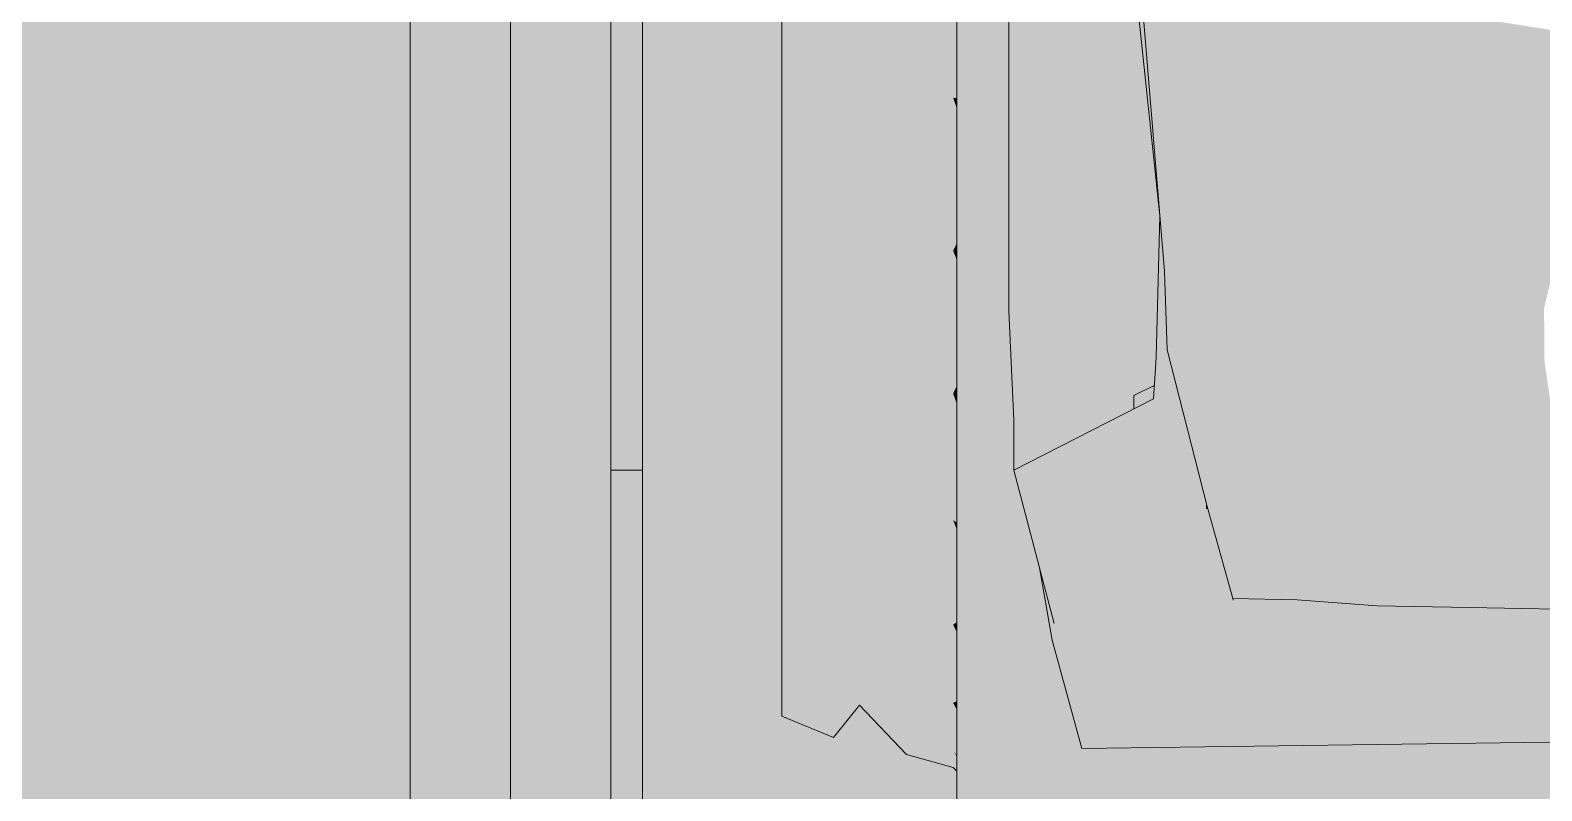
# Model space of a CAD drawing. Header units: millimetres. Extents: x 365175 to 2667127, y -330297 to -162108.
# Drawn here: x 1650483.9 to 1650741, y -326866 to -326736.6 of the extents above; entities that cross this region are included whole.
import ezdxf

# ---------------------------------------------------------------- set-up
doc = ezdxf.new("R2010")
doc.units = ezdxf.units.MM
doc.header["$MEASUREMENT"] = 0
doc.layers.add('Cars', color=7, linetype='Continuous')
doc.layers.add('TopoAlt', color=7, linetype='Continuous')

# ---------------------------------------------------------------- blocks, each defined once
blk = doc.blocks.new('Élément de coupe_26_1', base_point=(1275690.65, -327096.82))
at = {"layer": 'TopoAlt', "linetype": 'Continuous', "lineweight": 0, "true_color": 0x000000}
for points in [[(1647544.76, -325246.82), (1647544.76, -327196.82), (1647548.13, -327196.82), (1647548.13, -327146.82), (1649535.75, -327146.82), (1649535.75, -327096.82), (1650635.12, -327096.82), (1650620.62, -327079.82), (1650620.62, -327021.46), (1650588.05, -327021.46), (1650588.05, -326811.45), (1650582.65, -326811.45), (1650582.65, -326915.46), (1650548.52, -326915.46), (1650548.52, -325740.62), (1650528.94, -325737.51), (1650505, -325726.73), (1650495.39, -325702.79), (1650495.39, -325669.64), (1650502.64, -325642.83), (1650506.78, -325637.07), (1650538.09, -325621.73), (1650548.52, -325620.33), (1650548.52, -325590.33), (1650525.22, -325578.17), (1650523.64, -325573.38), (1650515.68, -325545.35), (1650522.4, -325411.08), (1650531.42, -325383.96), (1650535.35, -325377.42), (1650548.52, -325367.9), (1650548.52, -325246.82)], [(1650250.21, -327061.46), (1650250.21, -327096.82), (1650635.12, -327096.82), (1650620.62, -327079.82), (1650620.62, -327021.46), (1650588.05, -327021.46), (1650588.05, -326811.45), (1650582.65, -326811.45), (1650582.65, -326915.46), (1650548.52, -326915.46), (1650548.52, -326752.7), (1650465.31, -326752.7), (1650458.54, -326764.51), (1650448.54, -326764.51), (1650349.59, -326937.03), (1650310.78, -326955.86)]]:
    blk.add_hatch(color=18, dxfattribs=at).paths.add_polyline_path(points)
blk = doc.blocks.new('Élément de coupe_76_1', base_point=(1275690.65, -327096.82))
at = {"layer": 'Cars', "linetype": 'Continuous', "lineweight": 0, "true_color": 0x000000}
for points in [[(1650637.94, -326349.46), (1650588.05, -326349.46), (1650588.05, -326915.46), (1650641.5, -326892.67), (1650641.5, -326862.65), (1650640.9, -326862.03), (1650632.94, -326859.78), (1650624.98, -326851.41), (1650620.53, -326856.89), (1650611.76, -326853.27), (1650611.76, -326616.25), (1650620.53, -326612.63), (1650624.98, -326618.11), (1650632.94, -326609.74), (1650640.9, -326607.49), (1650641.5, -326606.87), (1650641.5, -326529.43), (1650643.07, -326509.01), (1650643.07, -326418.91), (1650650.37, -326401.52), (1650650.37, -326372.46), (1650637.94, -326372.46)], [(1650637.94, -326349.46), (1650588.05, -326349.46), (1650588.05, -326915.46), (1650641.5, -326892.67), (1650641.5, -326862.65), (1650640.9, -326862.03), (1650632.94, -326859.78), (1650624.98, -326851.41), (1650620.53, -326856.89), (1650611.76, -326853.27), (1650611.76, -326616.25), (1650620.53, -326612.63), (1650624.98, -326618.11), (1650632.94, -326609.74), (1650640.9, -326607.49), (1650641.5, -326606.87), (1650641.5, -326529.43), (1650643.07, -326509.01), (1650643.07, -326418.91), (1650650.37, -326401.52), (1650650.37, -326372.46), (1650637.94, -326372.46)], [(1650548.52, -326915.46), (1650565.59, -326438.55), (1650548.52, -326438.55)], [(1650548.52, -326915.46), (1650565.59, -326438.55), (1650548.52, -326438.55)], [(1650548.52, -326915.46), (1650565.59, -326438.55), (1650548.52, -326438.55)], [(1650565.59, -326915.46), (1650565.59, -326438.55), (1650548.52, -326915.46)], [(1650565.59, -326915.46), (1650565.59, -326438.55), (1650548.52, -326915.46)], [(1650565.59, -326915.46), (1650565.59, -326438.55), (1650548.52, -326915.46)], [(1650582.65, -326808.91), (1650588.05, -326804.59), (1650588.05, -326728.46), (1650583.78, -326728.46), (1650583.78, -326568.63), (1650582.65, -326556.54)], [(1650582.65, -326808.91), (1650588.05, -326804.59), (1650588.05, -326728.46), (1650583.78, -326728.46), (1650583.78, -326568.63), (1650582.65, -326556.54)], [(1650582.65, -326785.46), (1650565.59, -326568.55), (1650565.59, -326785.46)], [(1650582.65, -326785.46), (1650565.59, -326568.55), (1650565.59, -326785.46)], [(1650582.65, -326785.46), (1650565.59, -326568.55), (1650565.59, -326785.46)], [(1650565.59, -326568.55), (1650582.65, -326785.46), (1650582.65, -326568.55)], [(1650565.59, -326568.55), (1650582.65, -326785.46), (1650582.65, -326568.55)], [(1650565.59, -326568.55), (1650582.65, -326785.46), (1650582.65, -326568.55)], [(1650668.88, -326699.86), (1650676.06, -326768.14), (1650676.09, -326768.14), (1650673.42, -326735.94)], [(1650668.88, -326699.86), (1650676.06, -326768.14), (1650676.09, -326768.14), (1650673.42, -326735.94)], [(1650670.44, -326700), (1650676.87, -326777.63), (1650673.02, -326704.56)], [(1650670.44, -326700), (1650676.87, -326777.63), (1650673.02, -326704.56)], [(1650646.4, -326706.63), (1650646.4, -326762.89), (1650650.37, -326746.62), (1650650.37, -326721.32), (1650650.37, -326705.75)], [(1650646.4, -326706.63), (1650646.4, -326762.89), (1650650.37, -326746.62), (1650650.37, -326721.32), (1650650.37, -326705.75)], [(1650673.02, -326704.56), (1650676.87, -326777.63), (1650682.34, -326717.1)], [(1650673.02, -326704.56), (1650676.87, -326777.63), (1650682.34, -326717.1)], [(1650646.4, -326762.89), (1650646.4, -326706.63), (1650641.5, -326756.22)], [(1650646.4, -326762.89), (1650646.4, -326706.63), (1650641.5, -326756.22)], [(1650641.5, -326756.22), (1650646.4, -326706.63), (1650641.5, -326713.3)], [(1650641.5, -326756.22), (1650646.4, -326706.63), (1650641.5, -326713.3)], [(1650682.34, -326717.1), (1650676.87, -326777.63), (1650685.38, -326777.63)], [(1650682.34, -326717.1), (1650676.87, -326777.63), (1650685.38, -326777.63)], [(1650682.34, -326717.1), (1650685.38, -326777.63), (1650698.59, -326729)], [(1650682.34, -326717.1), (1650685.38, -326777.63), (1650698.59, -326729)], [(1650632.94, -326721.69), (1650624.98, -326746.95), (1650632.94, -326747.83)], [(1650632.94, -326721.69), (1650624.98, -326746.95), (1650632.94, -326747.83)], [(1650632.94, -326721.69), (1650624.98, -326722.57), (1650624.98, -326746.95)], [(1650632.94, -326721.69), (1650624.98, -326722.57), (1650624.98, -326746.95)], [(1650632.94, -326747.83), (1650640.9, -326721.46), (1650632.94, -326721.69)], [(1650632.94, -326747.83), (1650640.9, -326721.46), (1650632.94, -326721.69)], [(1650640.9, -326748.06), (1650640.9, -326721.46), (1650632.94, -326747.83)], [(1650640.9, -326748.06), (1650640.9, -326721.46), (1650632.94, -326747.83)], [(1650640.9, -326748.06), (1650641.5, -326748.13), (1650641.5, -326723.1), (1650640.9, -326721.46)], [(1650640.9, -326748.06), (1650641.5, -326748.13), (1650641.5, -326723.1), (1650640.9, -326721.46)], [(1650651.21, -326722.12), (1650650.37, -326721.32), (1650650.37, -326784.39)], [(1650651.21, -326722.12), (1650650.37, -326721.32), (1650650.37, -326784.39)], [(1650620.53, -326747.53), (1650620.53, -326721.99), (1650611.76, -326747.15)], [(1650620.53, -326747.53), (1650620.53, -326721.99), (1650611.76, -326747.15)], [(1650611.76, -326747.15), (1650620.53, -326721.99), (1650611.76, -326722.37)], [(1650611.76, -326747.15), (1650620.53, -326721.99), (1650611.76, -326722.37)], [(1650620.53, -326747.53), (1650624.98, -326722.57), (1650620.53, -326721.99)], [(1650620.53, -326747.53), (1650624.98, -326722.57), (1650620.53, -326721.99)], [(1650620.53, -326747.53), (1650624.98, -326746.95), (1650624.98, -326722.57)], [(1650620.53, -326747.53), (1650624.98, -326746.95), (1650624.98, -326722.57)], [(1650651.21, -326784.39), (1650651.21, -326722.12), (1650650.37, -326784.39)], [(1650651.21, -326784.39), (1650651.21, -326722.12), (1650650.37, -326784.39)], [(1650651.21, -326784.39), (1650669.88, -326725.49), (1650651.21, -326722.12)], [(1650651.21, -326784.39), (1650669.88, -326725.49), (1650651.21, -326722.12)], [(1650669.88, -326725.49), (1650651.21, -326784.39), (1650670.71, -326781.83)], [(1650669.88, -326725.49), (1650651.21, -326784.39), (1650670.71, -326781.83)], [(1650669.88, -326725.49), (1650670.71, -326781.83), (1650675.8, -326777.69), (1650676.06, -326768.14), (1650671.6, -326725.69)], [(1650669.88, -326725.49), (1650670.71, -326781.83), (1650675.8, -326777.69), (1650676.06, -326768.14), (1650671.6, -326725.69)], [(1650698.59, -326729), (1650685.38, -326777.63), (1650696.15, -326780.03)], [(1650698.59, -326729), (1650685.38, -326777.63), (1650696.15, -326780.03)], [(1650696.15, -326780.03), (1650715.78, -326775.02), (1650698.59, -326729)], [(1650698.59, -326729), (1650715.78, -326775.02), (1650715.77, -326732.25)], [(1650715.77, -326732.25), (1650715.78, -326775.02), (1650742.89, -326736.57)], [(1650742.89, -326736.57), (1650715.78, -326775.02), (1650743.73, -326774.13)], [(1650611.76, -326747.15), (1650611.76, -326771.38), (1650620.53, -326747.53)], [(1650611.76, -326747.15), (1650611.76, -326771.38), (1650620.53, -326747.53)], [(1650620.53, -326772.5), (1650624.98, -326746.95), (1650620.53, -326747.53)], [(1650620.53, -326772.5), (1650624.98, -326746.95), (1650620.53, -326747.53)], [(1650624.98, -326770.81), (1650624.98, -326746.95), (1650620.53, -326772.5)], [(1650624.98, -326770.81), (1650624.98, -326746.95), (1650620.53, -326772.5)], [(1650632.94, -326747.83), (1650624.98, -326746.95), (1650624.98, -326770.81)], [(1650632.94, -326747.83), (1650624.98, -326746.95), (1650624.98, -326770.81)], [(1650646.4, -326762.89), (1650650.37, -326763.77), (1650650.37, -326746.62)], [(1650646.4, -326762.89), (1650650.37, -326763.77), (1650650.37, -326746.62)], [(1650620.53, -326772.5), (1650620.53, -326747.53), (1650611.76, -326771.38)], [(1650620.53, -326772.5), (1650620.53, -326747.53), (1650611.76, -326771.38)], [(1650632.94, -326747.83), (1650624.98, -326770.81), (1650632.94, -326773.39)], [(1650632.94, -326747.83), (1650624.98, -326770.81), (1650632.94, -326773.39)], [(1650640.9, -326748.06), (1650632.94, -326747.83), (1650632.94, -326773.39)], [(1650640.9, -326748.06), (1650632.94, -326747.83), (1650632.94, -326773.39)], [(1650640.9, -326748.06), (1650632.94, -326773.39), (1650640.9, -326774.09)], [(1650640.9, -326748.06), (1650632.94, -326773.39), (1650640.9, -326774.09)], [(1650640.9, -326748.06), (1650640.9, -326774.09), (1650641.5, -326772.89), (1650641.5, -326756.22), (1650641.5, -326749.78)], [(1650640.9, -326748.06), (1650640.9, -326774.09), (1650641.5, -326772.89), (1650641.5, -326756.22), (1650641.5, -326749.78)], [(1650640.9, -326748.06), (1650641.5, -326749.78), (1650641.5, -326748.13)], [(1650640.9, -326748.06), (1650641.5, -326749.78), (1650641.5, -326748.13)], [(1650641.5, -326798.21), (1650646.4, -326762.89), (1650641.5, -326756.22)], [(1650641.5, -326798.21), (1650646.4, -326762.89), (1650641.5, -326756.22)], [(1650646.4, -326817.92), (1650646.4, -326762.89), (1650641.5, -326798.21)], [(1650646.4, -326817.92), (1650646.4, -326762.89), (1650641.5, -326798.21)], [(1650646.4, -326762.89), (1650646.4, -326817.92), (1650651.12, -326801.06), (1650650.37, -326784.39), (1650650.37, -326763.77)], [(1650646.4, -326762.89), (1650646.4, -326817.92), (1650651.12, -326801.06), (1650650.37, -326784.39), (1650650.37, -326763.77)], [(1650675.41, -326792.28), (1650677.27, -326790.86), (1650677.27, -326790.79), (1650676.06, -326768.14)], [(1650675.41, -326792.28), (1650677.27, -326790.86), (1650677.27, -326790.79), (1650676.06, -326768.14)], [(1650676.06, -326768.14), (1650677.27, -326790.79), (1650676.87, -326777.63), (1650676.09, -326768.14)], [(1650676.06, -326768.14), (1650677.27, -326790.79), (1650676.87, -326777.63), (1650676.09, -326768.14)], [(1650611.76, -326794.02), (1650620.53, -326772.5), (1650611.76, -326771.38)], [(1650611.76, -326794.02), (1650620.53, -326772.5), (1650611.76, -326771.38)], [(1650620.53, -326795.83), (1650620.53, -326772.5), (1650611.76, -326794.02)], [(1650620.53, -326795.83), (1650620.53, -326772.5), (1650611.76, -326794.02)], [(1650624.98, -326770.81), (1650620.53, -326772.5), (1650620.53, -326795.83)], [(1650624.98, -326770.81), (1650620.53, -326772.5), (1650620.53, -326795.83)], [(1650624.98, -326793.09), (1650624.98, -326770.81), (1650620.53, -326795.83)], [(1650624.98, -326793.09), (1650624.98, -326770.81), (1650620.53, -326795.83)], [(1650624.98, -326770.81), (1650624.98, -326793.09), (1650632.94, -326773.39)], [(1650624.98, -326770.81), (1650624.98, -326793.09), (1650632.94, -326773.39)], [(1650641.5, -326772.89), (1650640.9, -326774.09), (1650641.5, -326774.28)], [(1650641.5, -326772.89), (1650640.9, -326774.09), (1650641.5, -326774.28)], [(1650632.94, -326797.27), (1650632.94, -326773.39), (1650624.98, -326793.09)], [(1650632.94, -326797.27), (1650632.94, -326773.39), (1650624.98, -326793.09)], [(1650632.94, -326773.39), (1650632.94, -326797.27), (1650640.9, -326774.09)], [(1650632.94, -326773.39), (1650632.94, -326797.27), (1650640.9, -326774.09)], [(1650640.9, -326798.39), (1650640.9, -326774.09), (1650632.94, -326797.27)], [(1650640.9, -326798.39), (1650640.9, -326774.09), (1650632.94, -326797.27)], [(1650640.9, -326774.09), (1650641.5, -326775.58), (1650641.5, -326774.28)], [(1650640.9, -326774.09), (1650641.5, -326775.58), (1650641.5, -326774.28)], [(1650640.9, -326774.09), (1650640.9, -326798.39), (1650641.5, -326797.16), (1650641.5, -326775.58)], [(1650640.9, -326774.09), (1650640.9, -326798.39), (1650641.5, -326797.16), (1650641.5, -326775.58)], [(1650716.94, -326781.56), (1650715.78, -326775.02), (1650696.15, -326780.03)], [(1650743.73, -326774.13), (1650715.78, -326775.02), (1650716.94, -326781.56)], [(1650743.73, -326774.13), (1650716.94, -326781.56), (1650741.42, -326783.92)], [(1650670.71, -326781.83), (1650675.7, -326781.4), (1650675.8, -326777.69)], [(1650670.71, -326781.83), (1650675.7, -326781.4), (1650675.8, -326777.69)], [(1650685.38, -326777.63), (1650676.87, -326777.63), (1650683.1, -326790.97)], [(1650685.38, -326777.63), (1650676.87, -326777.63), (1650683.1, -326790.97)], [(1650683.1, -326790.97), (1650676.87, -326777.63), (1650677.28, -326790.97)], [(1650683.1, -326790.97), (1650676.87, -326777.63), (1650677.28, -326790.97)], [(1650685.38, -326777.63), (1650683.1, -326790.97), (1650696.22, -326791.18)], [(1650685.38, -326777.63), (1650683.1, -326790.97), (1650696.22, -326791.18)], [(1650696.15, -326780.03), (1650685.38, -326777.63), (1650696.22, -326791.18)], [(1650696.15, -326780.03), (1650685.38, -326777.63), (1650696.22, -326791.18)], [(1650696.22, -326791.18), (1650716.94, -326781.56), (1650696.15, -326780.03)], [(1650670.71, -326781.83), (1650651.21, -326802.93), (1650671.02, -326797.01)], [(1650670.71, -326781.83), (1650651.21, -326802.93), (1650671.02, -326797.01)], [(1650651.21, -326802.93), (1650670.71, -326781.83), (1650651.21, -326784.39)], [(1650651.21, -326802.93), (1650670.71, -326781.83), (1650651.21, -326784.39)], [(1650670.71, -326781.83), (1650671.02, -326797.01), (1650675.2, -326795.6), (1650675.41, -326792.28), (1650675.7, -326781.4)], [(1650670.71, -326781.83), (1650671.02, -326797.01), (1650675.2, -326795.6), (1650675.41, -326792.28), (1650675.7, -326781.4)], [(1650696.22, -326791.18), (1650717.86, -326791.91), (1650716.94, -326781.56)], [(1650741.42, -326783.92), (1650716.94, -326781.56), (1650717.86, -326791.91)], [(1650582.65, -326915.46), (1650582.65, -326785.46), (1650565.59, -326785.46)], [(1650582.65, -326915.46), (1650582.65, -326785.46), (1650565.59, -326785.46)], [(1650582.65, -326915.46), (1650582.65, -326785.46), (1650565.59, -326785.46)], [(1650582.65, -326915.46), (1650565.59, -326785.46), (1650565.59, -326915.46)], [(1650582.65, -326915.46), (1650565.59, -326785.46), (1650565.59, -326915.46)], [(1650582.65, -326915.46), (1650565.59, -326785.46), (1650565.59, -326915.46)], [(1650650.37, -326784.39), (1650651.21, -326802.93), (1650651.21, -326784.39)], [(1650650.37, -326784.39), (1650651.21, -326802.93), (1650651.21, -326784.39)], [(1650741.42, -326783.92), (1650717.86, -326791.91), (1650741.5, -326792.95)], [(1650675.41, -326792.28), (1650683.91, -326818.02), (1650677.78, -326792.93), (1650677.28, -326790.97), (1650677.27, -326790.86)], [(1650675.41, -326792.28), (1650683.91, -326818.02), (1650677.78, -326792.93), (1650677.28, -326790.97), (1650677.27, -326790.86)], [(1650683.1, -326790.97), (1650677.28, -326790.97), (1650689.46, -326817.62)], [(1650683.1, -326790.97), (1650677.28, -326790.97), (1650689.46, -326817.62)], [(1650677.28, -326790.97), (1650684.13, -326817.62), (1650689.46, -326817.62)], [(1650677.28, -326790.97), (1650684.13, -326817.62), (1650689.46, -326817.62)], [(1650703.32, -326817.62), (1650696.22, -326791.18), (1650683.1, -326790.97)], [(1650703.32, -326817.62), (1650696.22, -326791.18), (1650683.1, -326790.97)], [(1650683.1, -326790.97), (1650689.46, -326817.62), (1650703.32, -326817.62)], [(1650683.1, -326790.97), (1650689.46, -326817.62), (1650703.32, -326817.62)], [(1650620.53, -326816.48), (1650624.98, -326793.09), (1650620.53, -326795.83)], [(1650620.53, -326816.48), (1650624.98, -326793.09), (1650620.53, -326795.83)], [(1650624.98, -326812.82), (1650624.98, -326793.09), (1650620.53, -326816.48)], [(1650624.98, -326812.82), (1650624.98, -326793.09), (1650620.53, -326816.48)], [(1650632.94, -326797.27), (1650624.98, -326793.09), (1650624.98, -326812.82)], [(1650632.94, -326797.27), (1650624.98, -326793.09), (1650624.98, -326812.82)], [(1650674.97, -326799.26), (1650680.38, -326821.83), (1650675.41, -326792.28)], [(1650674.97, -326799.26), (1650680.38, -326821.83), (1650675.41, -326792.28)], [(1650675.41, -326792.28), (1650680.38, -326821.83), (1650683.91, -326818.02)], [(1650675.41, -326792.28), (1650680.38, -326821.83), (1650683.91, -326818.02)], [(1650677.78, -326792.93), (1650683.91, -326818.02), (1650683.95, -326816.92)], [(1650677.78, -326792.93), (1650683.91, -326818.02), (1650683.95, -326816.92)], [(1650696.22, -326791.18), (1650722.29, -326817.62), (1650717.86, -326791.91)], [(1650696.22, -326791.18), (1650722.29, -326817.62), (1650717.86, -326791.91)], [(1650703.32, -326817.62), (1650722.29, -326817.62), (1650696.22, -326791.18)], [(1650703.32, -326817.62), (1650722.29, -326817.62), (1650696.22, -326791.18)], [(1650741.5, -326792.95), (1650717.86, -326791.91), (1650745.13, -326817.62)], [(1650741.5, -326792.95), (1650717.86, -326791.91), (1650745.13, -326817.62)], [(1650717.86, -326791.91), (1650722.29, -326817.62), (1650745.13, -326817.62)], [(1650717.86, -326791.91), (1650722.29, -326817.62), (1650745.13, -326817.62)], [(1650611.76, -326814.06), (1650620.53, -326795.83), (1650611.76, -326794.02)], [(1650611.76, -326814.06), (1650620.53, -326795.83), (1650611.76, -326794.02)], [(1650620.53, -326795.83), (1650611.76, -326814.06), (1650620.53, -326816.48)], [(1650620.53, -326795.83), (1650611.76, -326814.06), (1650620.53, -326816.48)], [(1650671.02, -326797.01), (1650675.17, -326796.1), (1650675.2, -326795.6)], [(1650671.02, -326797.01), (1650675.17, -326796.1), (1650675.2, -326795.6)], [(1650671.02, -326797.01), (1650671.5, -326801.03), (1650671.61, -326800.98), (1650671.61, -326798.74), (1650675.11, -326797.01), (1650675.17, -326796.1)], [(1650671.02, -326797.01), (1650671.5, -326801.03), (1650671.61, -326800.98), (1650671.61, -326798.74), (1650675.11, -326797.01), (1650675.17, -326796.1)], [(1650632.94, -326818.41), (1650632.94, -326797.27), (1650624.98, -326812.82)], [(1650632.94, -326818.41), (1650632.94, -326797.27), (1650624.98, -326812.82)], [(1650640.9, -326798.39), (1650632.94, -326797.27), (1650632.94, -326818.41)], [(1650640.9, -326798.39), (1650632.94, -326797.27), (1650632.94, -326818.41)], [(1650632.94, -326818.41), (1650640.9, -326819.92), (1650640.9, -326798.39)], [(1650632.94, -326818.41), (1650640.9, -326819.92), (1650640.9, -326798.39)], [(1650641.5, -326797.16), (1650640.9, -326798.39), (1650641.5, -326798.7), (1650641.5, -326798.21)], [(1650641.5, -326797.16), (1650640.9, -326798.39), (1650641.5, -326798.7), (1650641.5, -326798.21)], [(1650640.9, -326798.39), (1650641.5, -326800.08), (1650641.5, -326798.7)], [(1650640.9, -326798.39), (1650641.5, -326800.08), (1650641.5, -326798.7)], [(1650640.9, -326819.92), (1650641.5, -326820.34), (1650641.5, -326800.08), (1650640.9, -326798.39)], [(1650640.9, -326819.92), (1650641.5, -326820.34), (1650641.5, -326800.08), (1650640.9, -326798.39)], [(1650646.4, -326817.92), (1650641.5, -326798.21), (1650641.5, -326837.42)], [(1650646.4, -326817.92), (1650641.5, -326798.21), (1650641.5, -326837.42)], [(1650651.21, -326811.42), (1650656.97, -326808.47), (1650671.5, -326801.03), (1650671.02, -326797.01)], [(1650651.21, -326811.42), (1650656.97, -326808.47), (1650671.5, -326801.03), (1650671.02, -326797.01)], [(1650651.21, -326811.42), (1650671.02, -326797.01), (1650651.21, -326802.93)], [(1650651.21, -326811.42), (1650671.02, -326797.01), (1650651.21, -326802.93)], [(1650671.61, -326798.74), (1650675.07, -326797.73), (1650675.11, -326797.01)], [(1650671.61, -326798.74), (1650675.07, -326797.73), (1650675.11, -326797.01)], [(1650671.61, -326798.74), (1650675.02, -326798.54), (1650675.07, -326797.73)], [(1650671.61, -326798.74), (1650675.02, -326798.54), (1650675.07, -326797.73)], [(1650671.61, -326798.74), (1650671.61, -326800.98), (1650674.97, -326799.26), (1650675.02, -326798.54)], [(1650671.61, -326798.74), (1650671.61, -326800.98), (1650674.97, -326799.26), (1650675.02, -326798.54)], [(1650651.12, -326801.06), (1650646.4, -326817.92), (1650654.28, -326823.08), (1650651.21, -326811.42), (1650651.21, -326802.93)], [(1650651.12, -326801.06), (1650646.4, -326817.92), (1650654.28, -326823.08), (1650651.21, -326811.42), (1650651.21, -326802.93)], [(1650651.21, -326811.42), (1650680.38, -326821.83), (1650674.97, -326799.26)], [(1650651.21, -326811.42), (1650680.38, -326821.83), (1650674.97, -326799.26)], [(1650582.65, -326811.45), (1650588.05, -326811.45), (1650588.05, -326804.59), (1650582.65, -326808.91)], [(1650582.65, -326811.45), (1650588.05, -326811.45), (1650588.05, -326804.59), (1650582.65, -326808.91)], [(1650680.38, -326821.83), (1650651.21, -326811.42), (1650658.09, -326837.53)], [(1650680.38, -326821.83), (1650651.21, -326811.42), (1650658.09, -326837.53)], [(1650611.76, -326814.06), (1650611.76, -326830.64), (1650620.53, -326816.48)], [(1650611.76, -326814.06), (1650611.76, -326830.64), (1650620.53, -326816.48)], [(1650620.53, -326816.48), (1650620.53, -326833.57), (1650624.98, -326812.82)], [(1650620.53, -326816.48), (1650620.53, -326833.57), (1650624.98, -326812.82)], [(1650624.98, -326829.13), (1650624.98, -326812.82), (1650620.53, -326833.57)], [(1650624.98, -326829.13), (1650624.98, -326812.82), (1650620.53, -326833.57)], [(1650624.98, -326812.82), (1650624.98, -326829.13), (1650632.94, -326818.41)], [(1650624.98, -326812.82), (1650624.98, -326829.13), (1650632.94, -326818.41)], [(1650620.53, -326833.57), (1650620.53, -326816.48), (1650611.76, -326830.64)], [(1650620.53, -326833.57), (1650620.53, -326816.48), (1650611.76, -326830.64)], [(1650632.94, -326818.41), (1650624.98, -326829.13), (1650632.94, -326835.9)], [(1650632.94, -326818.41), (1650624.98, -326829.13), (1650632.94, -326835.9)], [(1650632.94, -326835.9), (1650640.9, -326819.92), (1650632.94, -326818.41)], [(1650632.94, -326835.9), (1650640.9, -326819.92), (1650632.94, -326818.41)], [(1650646.4, -326869.31), (1650646.4, -326817.92), (1650641.5, -326837.42)], [(1650646.4, -326869.31), (1650646.4, -326817.92), (1650641.5, -326837.42)], [(1650646.4, -326869.31), (1650657.3, -326837.87), (1650655.59, -326828.06), (1650654.28, -326823.08), (1650646.4, -326817.92)], [(1650646.4, -326869.31), (1650657.3, -326837.87), (1650655.59, -326828.06), (1650654.28, -326823.08), (1650646.4, -326817.92)], [(1650683.91, -326818.02), (1650680.38, -326821.83), (1650688.53, -326833.57)], [(1650683.91, -326818.02), (1650680.38, -326821.83), (1650688.53, -326833.57)], [(1650683.91, -326818.02), (1650684.24, -326818.02), (1650684.13, -326817.62), (1650683.95, -326816.92)], [(1650683.91, -326818.02), (1650684.24, -326818.02), (1650684.13, -326817.62), (1650683.95, -326816.92)], [(1650683.91, -326818.02), (1650688.53, -326833.57), (1650688.49, -326833.28), (1650684.24, -326818.02)], [(1650683.91, -326818.02), (1650688.53, -326833.57), (1650688.49, -326833.28), (1650684.24, -326818.02)], [(1650689.46, -326817.62), (1650684.13, -326817.62), (1650699.44, -326833.5)], [(1650689.46, -326817.62), (1650684.13, -326817.62), (1650699.44, -326833.5)], [(1650699.44, -326833.5), (1650684.13, -326817.62), (1650688.49, -326833.28)], [(1650699.44, -326833.5), (1650684.13, -326817.62), (1650688.49, -326833.28)], [(1650703.32, -326817.62), (1650689.46, -326817.62), (1650713.03, -326834.48)], [(1650703.32, -326817.62), (1650689.46, -326817.62), (1650713.03, -326834.48)], [(1650699.44, -326833.5), (1650713.03, -326834.48), (1650689.46, -326817.62)], [(1650699.44, -326833.5), (1650713.03, -326834.48), (1650689.46, -326817.62)], [(1650703.32, -326817.62), (1650728.76, -326834.8), (1650722.29, -326817.62)], [(1650703.32, -326817.62), (1650728.76, -326834.8), (1650722.29, -326817.62)], [(1650703.32, -326817.62), (1650713.03, -326834.48), (1650728.76, -326834.8)], [(1650703.32, -326817.62), (1650713.03, -326834.48), (1650728.76, -326834.8)], [(1650745.13, -326817.62), (1650722.29, -326817.62), (1650750.11, -326835.22)], [(1650745.13, -326817.62), (1650722.29, -326817.62), (1650750.11, -326835.22)], [(1650722.29, -326817.62), (1650728.76, -326834.8), (1650750.11, -326835.22)], [(1650722.29, -326817.62), (1650728.76, -326834.8), (1650750.11, -326835.22)], [(1650640.9, -326819.92), (1650632.94, -326835.9), (1650640.9, -326837.72)], [(1650640.9, -326819.92), (1650632.94, -326835.9), (1650640.9, -326837.72)], [(1650640.9, -326819.92), (1650640.9, -326837.72), (1650641.5, -326837.28), (1650641.5, -326821.46)], [(1650640.9, -326819.92), (1650640.9, -326837.72), (1650641.5, -326837.28), (1650641.5, -326821.46)], [(1650640.9, -326819.92), (1650641.5, -326821.46), (1650641.5, -326820.34)], [(1650640.9, -326819.92), (1650641.5, -326821.46), (1650641.5, -326820.34)], [(1650658.09, -326837.53), (1650684.04, -326837.51), (1650680.38, -326821.83)], [(1650658.09, -326837.53), (1650684.04, -326837.51), (1650680.38, -326821.83)], [(1650680.38, -326821.83), (1650684.04, -326837.51), (1650688.53, -326833.57)], [(1650680.38, -326821.83), (1650684.04, -326837.51), (1650688.53, -326833.57)], [(1650620.53, -326846.33), (1650624.98, -326829.13), (1650620.53, -326833.57)], [(1650620.53, -326846.33), (1650624.98, -326829.13), (1650620.53, -326833.57)], [(1650620.53, -326846.33), (1650624.98, -326841.33), (1650624.98, -326829.13)], [(1650620.53, -326846.33), (1650624.98, -326841.33), (1650624.98, -326829.13)], [(1650624.98, -326829.13), (1650624.98, -326841.33), (1650632.94, -326835.9)], [(1650624.98, -326829.13), (1650624.98, -326841.33), (1650632.94, -326835.9)], [(1650658.09, -326837.53), (1650655.59, -326828.06), (1650657.74, -326840.37)], [(1650658.09, -326837.53), (1650655.59, -326828.06), (1650657.74, -326840.37)], [(1650611.76, -326843.03), (1650620.53, -326833.57), (1650611.76, -326830.64)], [(1650611.76, -326843.03), (1650620.53, -326833.57), (1650611.76, -326830.64)], [(1650620.53, -326846.33), (1650620.53, -326833.57), (1650611.76, -326843.03)], [(1650620.53, -326846.33), (1650620.53, -326833.57), (1650611.76, -326843.03)], [(1650662.77, -326856.19), (1650799.12, -326832.47), (1650750.11, -326835.22), (1650740.64, -326835.03), (1650684.04, -326837.51)], [(1650662.77, -326856.19), (1650799.12, -326832.47), (1650750.11, -326835.22), (1650740.64, -326835.03), (1650684.04, -326837.51)], [(1650662.77, -326856.19), (1650858.85, -326856.19), (1650799.12, -326832.47)], [(1650662.77, -326856.19), (1650858.85, -326856.19), (1650799.12, -326832.47)], [(1650684.04, -326837.51), (1650740.64, -326835.03), (1650728.76, -326834.8), (1650713.03, -326834.48), (1650699.44, -326833.5), (1650698.34, -326833.48), (1650688.53, -326833.57)], [(1650684.04, -326837.51), (1650740.64, -326835.03), (1650728.76, -326834.8), (1650713.03, -326834.48), (1650699.44, -326833.5), (1650698.34, -326833.48), (1650688.53, -326833.57)], [(1650688.49, -326833.28), (1650688.53, -326833.57), (1650698.34, -326833.48)], [(1650688.49, -326833.28), (1650688.53, -326833.57), (1650698.34, -326833.48)], [(1650632.94, -326835.9), (1650624.98, -326841.33), (1650632.94, -326848.97)], [(1650632.94, -326835.9), (1650624.98, -326841.33), (1650632.94, -326848.97)], [(1650632.94, -326835.9), (1650632.94, -326848.97), (1650640.9, -326837.72)], [(1650632.94, -326835.9), (1650632.94, -326848.97), (1650640.9, -326837.72)], [(1650641.5, -326837.28), (1650640.9, -326837.72), (1650641.5, -326838.23), (1650641.5, -326837.42)], [(1650641.5, -326837.28), (1650640.9, -326837.72), (1650641.5, -326838.23), (1650641.5, -326837.42)], [(1650640.9, -326851.02), (1650640.9, -326837.72), (1650632.94, -326848.97)], [(1650640.9, -326851.02), (1650640.9, -326837.72), (1650632.94, -326848.97)], [(1650640.9, -326837.72), (1650641.5, -326838.94), (1650641.5, -326838.23)], [(1650640.9, -326837.72), (1650641.5, -326838.94), (1650641.5, -326838.23)], [(1650640.9, -326851.02), (1650641.5, -326850.75), (1650641.5, -326838.94), (1650640.9, -326837.72)], [(1650640.9, -326851.02), (1650641.5, -326850.75), (1650641.5, -326838.94), (1650640.9, -326837.72)], [(1650646.4, -326869.31), (1650641.5, -326837.42), (1650641.5, -326872.15)], [(1650646.4, -326869.31), (1650641.5, -326837.42), (1650641.5, -326872.15)], [(1650657.3, -326837.87), (1650646.4, -326869.31), (1650660.92, -326884.7), (1650660.92, -326852.02), (1650657.74, -326840.37)], [(1650657.3, -326837.87), (1650646.4, -326869.31), (1650660.92, -326884.7), (1650660.92, -326852.02), (1650657.74, -326840.37)], [(1650657.74, -326840.37), (1650662.77, -326856.19), (1650658.09, -326837.53)], [(1650657.74, -326840.37), (1650662.77, -326856.19), (1650658.09, -326837.53)], [(1650684.04, -326837.51), (1650658.09, -326837.53), (1650662.77, -326856.19)], [(1650684.04, -326837.51), (1650658.09, -326837.53), (1650662.77, -326856.19)], [(1650624.98, -326841.33), (1650620.53, -326846.33), (1650620.53, -326854.22)], [(1650624.98, -326841.33), (1650620.53, -326846.33), (1650620.53, -326854.22)], [(1650620.53, -326854.22), (1650624.98, -326848.86), (1650624.98, -326841.33)], [(1650620.53, -326854.22), (1650624.98, -326848.86), (1650624.98, -326841.33)], [(1650624.98, -326841.33), (1650624.98, -326848.86), (1650632.94, -326848.97)], [(1650624.98, -326841.33), (1650624.98, -326848.86), (1650632.94, -326848.97)], [(1650662.77, -326858.78), (1650662.77, -326856.19), (1650657.74, -326840.37)], [(1650662.77, -326858.78), (1650662.77, -326856.19), (1650657.74, -326840.37)], [(1650611.76, -326850.68), (1650620.53, -326846.33), (1650611.76, -326843.03)], [(1650611.76, -326850.68), (1650620.53, -326846.33), (1650611.76, -326843.03)], [(1650611.76, -326850.68), (1650620.53, -326854.22), (1650620.53, -326846.33)], [(1650611.76, -326850.68), (1650620.53, -326854.22), (1650620.53, -326846.33)], [(1650620.53, -326856.89), (1650624.98, -326848.86), (1650620.53, -326854.22)], [(1650620.53, -326856.89), (1650624.98, -326848.86), (1650620.53, -326854.22)], [(1650624.98, -326851.41), (1650624.98, -326848.86), (1650620.53, -326856.89)], [(1650624.98, -326851.41), (1650624.98, -326848.86), (1650620.53, -326856.89)], [(1650632.94, -326848.97), (1650624.98, -326848.86), (1650632.94, -326857.05)], [(1650632.94, -326848.97), (1650624.98, -326848.86), (1650632.94, -326857.05)], [(1650632.94, -326857.05), (1650624.98, -326848.86), (1650624.98, -326851.41)], [(1650632.94, -326857.05), (1650624.98, -326848.86), (1650624.98, -326851.41)], [(1650632.94, -326848.97), (1650632.94, -326857.05), (1650640.9, -326851.02)], [(1650632.94, -326848.97), (1650632.94, -326857.05), (1650640.9, -326851.02)], [(1650611.76, -326853.27), (1650620.53, -326854.22), (1650611.76, -326850.68)], [(1650611.76, -326853.27), (1650620.53, -326854.22), (1650611.76, -326850.68)], [(1650632.94, -326857.05), (1650624.98, -326851.41), (1650632.94, -326859.78)], [(1650632.94, -326857.05), (1650624.98, -326851.41), (1650632.94, -326859.78)], [(1650632.94, -326857.05), (1650640.9, -326859.24), (1650640.9, -326851.02)], [(1650632.94, -326857.05), (1650640.9, -326859.24), (1650640.9, -326851.02)], [(1650640.9, -326851.02), (1650641.5, -326851.59), (1650641.5, -326850.75)], [(1650640.9, -326851.02), (1650641.5, -326851.59), (1650641.5, -326850.75)], [(1650640.9, -326851.02), (1650641.5, -326852.12), (1650641.5, -326851.59)], [(1650640.9, -326851.02), (1650641.5, -326852.12), (1650641.5, -326851.59)], [(1650640.9, -326859.24), (1650641.5, -326859.86), (1650641.5, -326852.12), (1650640.9, -326851.02)], [(1650640.9, -326859.24), (1650641.5, -326859.86), (1650641.5, -326852.12), (1650640.9, -326851.02)], [(1650660.92, -326852.02), (1650660.92, -326884.7), (1650664.5, -326885.94), (1650662.84, -326858.77), (1650662.77, -326858.78)], [(1650660.92, -326852.02), (1650660.92, -326884.7), (1650664.5, -326885.94), (1650662.84, -326858.77), (1650662.77, -326858.78)], [(1650611.76, -326853.27), (1650620.53, -326856.89), (1650620.53, -326854.22)], [(1650611.76, -326853.27), (1650620.53, -326856.89), (1650620.53, -326854.22)], [(1650632.94, -326857.05), (1650632.94, -326859.78), (1650640.9, -326859.24)], [(1650632.94, -326857.05), (1650632.94, -326859.78), (1650640.9, -326859.24)], [(1650662.77, -326856.19), (1650662.77, -326858.78), (1650858.85, -326856.19)], [(1650662.77, -326856.19), (1650662.77, -326858.78), (1650858.85, -326856.19)], [(1650664.5, -326885.94), (1650789.19, -326885.94), (1650789.19, -326857.11), (1650724.93, -326857.95)], [(1650664.5, -326885.94), (1650789.19, -326885.94), (1650789.19, -326857.11), (1650724.93, -326857.95)], [(1650724.93, -326857.95), (1650664.5, -326858.75), (1650664.5, -326885.94)], [(1650724.93, -326857.95), (1650664.5, -326858.75), (1650664.5, -326885.94)], [(1650632.94, -326859.78), (1650640.9, -326862.03), (1650640.9, -326859.24)], [(1650632.94, -326859.78), (1650640.9, -326862.03), (1650640.9, -326859.24)], [(1650640.9, -326859.24), (1650641.5, -326860.03), (1650641.5, -326859.86)], [(1650640.9, -326859.24), (1650641.5, -326860.03), (1650641.5, -326859.86)], [(1650640.9, -326862.03), (1650641.5, -326862.5), (1650641.5, -326860.03), (1650640.9, -326859.24)], [(1650640.9, -326862.03), (1650641.5, -326862.5), (1650641.5, -326860.03), (1650640.9, -326859.24)], [(1650664.5, -326858.75), (1650662.84, -326858.77), (1650664.5, -326885.94)], [(1650664.5, -326858.75), (1650662.84, -326858.77), (1650664.5, -326885.94)], [(1650640.9, -326862.03), (1650641.5, -326862.65), (1650641.5, -326862.5)], [(1650640.9, -326862.03), (1650641.5, -326862.65), (1650641.5, -326862.5)]]:
    blk.add_hatch(color=18, dxfattribs=at).paths.add_polyline_path(points)
at = {"layer": 'Cars', "color": 7, "linetype": 'Continuous', "lineweight": 13}
for p, q in [((1650588.05, -326915.46), (1650588.05, -326349.46)), ((1650548.52, -326438.55), (1650548.52, -326915.46)), ((1650565.59, -326915.46), (1650565.59, -326438.55)), ((1650582.65, -326568.55), (1650582.65, -326785.46)), ((1650676.06, -326768.14), (1650668.88, -326699.86)), ((1650676.87, -326777.63), (1650670.44, -326700)), ((1650641.5, -326713.3), (1650641.5, -326756.22)), ((1650650.37, -326784.39), (1650650.37, -326721.32)), ((1650611.76, -326747.15), (1650611.76, -326722.37)), ((1650611.76, -326771.38), (1650611.76, -326747.15)), ((1650641.5, -326756.22), (1650641.5, -326798.21)), ((1650676.06, -326768.14), (1650675.41, -326792.28)), ((1650611.76, -326794.02), (1650611.76, -326771.38)), ((1650677.28, -326790.97), (1650676.87, -326777.63)), ((1650582.65, -326785.46), (1650582.65, -326915.46)), ((1650651.21, -326802.93), (1650650.37, -326784.39)), ((1650684.13, -326817.62), (1650677.28, -326790.97)), ((1650675.41, -326792.28), (1650674.97, -326799.26)), ((1650611.76, -326814.06), (1650611.76, -326794.02)), ((1650641.5, -326798.21), (1650641.5, -326837.42)), ((1650675.11, -326797.01), (1650671.61, -326798.74)), ((1650671.61, -326798.74), (1650671.61, -326800.98)), ((1650674.97, -326799.26), (1650651.21, -326811.42)), ((1650651.21, -326811.42), (1650651.21, -326802.93)), ((1650582.65, -326811.45), (1650588.05, -326811.45)), ((1650651.21, -326811.42), (1650658.09, -326837.53)), ((1650611.76, -326830.64), (1650611.76, -326814.06)), ((1650688.49, -326833.28), (1650684.13, -326817.62)), ((1650655.59, -326828.06), (1650657.74, -326840.37)), ((1650611.76, -326830.64), (1650611.76, -326843.03)), ((1650699.44, -326833.5), (1650688.49, -326833.28)), ((1650688.49, -326833.28), (1650688.53, -326833.57)), ((1650713.03, -326834.48), (1650699.44, -326833.5)), ((1650728.76, -326834.8), (1650713.03, -326834.48)), ((1650750.11, -326835.22), (1650728.76, -326834.8)), ((1650641.5, -326837.42), (1650641.5, -326872.15)), ((1650662.77, -326858.78), (1650657.74, -326840.37)), ((1650611.76, -326850.68), (1650611.76, -326843.03)), ((1650611.76, -326850.68), (1650611.76, -326853.27)), ((1650620.53, -326856.89), (1650624.98, -326851.41)), ((1650624.98, -326851.41), (1650632.94, -326859.78)), ((1650611.76, -326853.27), (1650620.53, -326856.89)), ((1650858.85, -326856.19), (1650662.77, -326858.78)), ((1650632.94, -326859.78), (1650640.9, -326862.03)), ((1650640.9, -326862.03), (1650641.5, -326862.65))]:
    blk.add_line(p, q, dxfattribs=at)

msp = doc.modelspace()

# ---------------------------------------------------------------- block references
at = {"layer": 'Cars', "lineweight": 0}
msp.add_blockref('Élément de coupe_76_1', (1275690.645, -327096.824), dxfattribs=at)
at = {"layer": 'TopoAlt', "lineweight": 0}
msp.add_blockref('Élément de coupe_26_1', (1275690.645, -327096.824), dxfattribs=at)

doc.saveas('drawing.dxf')
